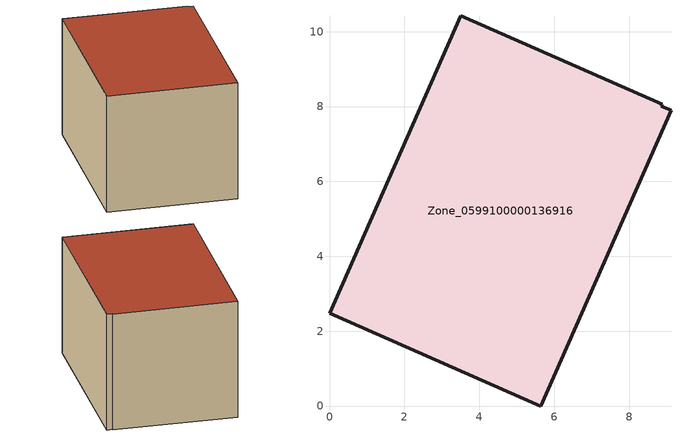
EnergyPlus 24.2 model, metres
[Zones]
Zone_0599100000136916
 floor ground (C_G): 0,2.48 3.51,10.42 8.88,8.06 8.86,8.01 9.12,7.9 5.64,0 z0
 wall outside (C_F): 3.51,10.42 0,2.48 5.64,0 9.12,7.9 8.86,8.01 8.88,8.06 3.51,10.42 z0:5.83
 roof outside (C_R): 5.64,0 9.12,7.9 8.86,8.01 8.88,8.06 3.51,10.42 0,2.48 z5.83
[BUILDING]
Pand.0599100000136916: North Axis=0; Terrain=City; Loads Convergence Tolerance Value=0.04; Temperature Convergence Tolerance Value=0.4; Solar Distribution=FullExterior; Maximum Number of Warmup Days=25; Minimum Number of Warmup Days=1
[Site:Location]
Rotterdam.The.Hague.AP_ZH_NLD Design_Conditions: Latitude=51.96; Longitude=4.45; Time Zone=1; Elevation=-4.5
[SITE:GROUNDTEMPERATURE:BUILDINGSURFACE]
18, 18, 18, 18, 18, 18, 18, 18, 18, 18, 18, 18
[MATERIAL] Thermal Absorptance=0.9; Solar Absorptance=0.7; Visible Absorptance=0.7
Name | Roughness | Thickness | Conductivity | Density | Specific Heat
G.TI.1946-1964 | MediumSmooth | 0.15 | 1 | 540 | 1210
F.TI.1946-1964 | Rough | 0.3 | 0.857143 | 1920 | 840
R.TI.1946-1964 | MediumRough | 0.2 | 0.277778 | 1500 | 1000
[CONSTRUCTION]
C_G: G.TI.1946-1964
C_F: F.TI.1946-1964
C_R: R.TI.1946-1964
[ZONE]
Zone_0599100000136916: Type=1; Multiplier=1; Ceiling Height=Autocalculate; Volume=Autocalculate; Floor Area=autocalculate; Part of Total Floor Area=Yes
[ZONEINFILTRATION:DESIGNFLOWRATE]
Infil_Zone_0599100000136916: Zone or ZoneList or Space or SpaceList=Zone_0599100000136916; Schedule=AlwaysOn; Design Flow Rate Calculation Method=Flow/Area; Flow Rate per Floor Area=0.003; Constant Term Coefficient=1; Temperature Term Coefficient=0; Velocity Term Coefficient=0; Velocity Squared Term Coefficient=0
[HVACTEMPLATE:ZONE:IDEALLOADSAIRSYSTEM]
Zone_0599100000136916: Maximum Heating Supply Air Temperature=50; Minimum Cooling Supply Air Temperature=13; Maximum Heating Supply Air Humidity Ratio=0.0156; Minimum Cooling Supply Air Humidity Ratio=0.0077; Heating Limit=NoLimit; Cooling Limit=NoLimit; Dehumidification Control Type=ConstantSensibleHeatRatio; Cooling Sensible Heat Ratio=0.7; Dehumidification Setpoint=60; Humidification Control Type=None; Humidification Setpoint=30; Outdoor Air Method=None; Outdoor Air Flow Rate per Person=0.00944; Outdoor Air Flow Rate per Zone Floor Area=0; Outdoor Air Flow Rate per Zone=0; Demand Controlled Ventilation Type=None; Outdoor Air Economizer Type=NoEconomizer; Heat Recovery Type=None; Sensible Heat Recovery Effectiveness=0.7; Latent Heat Recovery Effectiveness=0.65
[ZONECONTROL:THERMOSTAT]
ThermostatControl_Zone_0599100000136916: Zone or ZoneList=Zone_0599100000136916; Control Type Schedule=DualSetpointControlType; Control 1=Thermostat_Zone_0599100000136916; Temperature Difference Between Cutout And Setpoint=0
[THERMOSTATSETPOINT:DUALSETPOINT]
Thermostat_Zone_0599100000136916: Heating Setpoint Temperature Schedule=HeatingSetpoint_Zone_0599100000136916; Cooling Setpoint Temperature Schedule=CoolingSetpoint_Zone_0599100000136916
[SCHEDULE:COMPACT]
HeatingSetpoint_Zone_0599100000136916: Through: 12/31, For: AllDays, Until: 24:00, 21
CoolingSetpoint_Zone_0599100000136916: Through: 12/31, For: AllDays, Until: 24:00, 24
DualSetpointControlType: Through: 12/31, For: AllDays, Until: 24:00, 4
AlwaysOn: Through: 12/31, For: AllDays, Until: 24:00, 1
